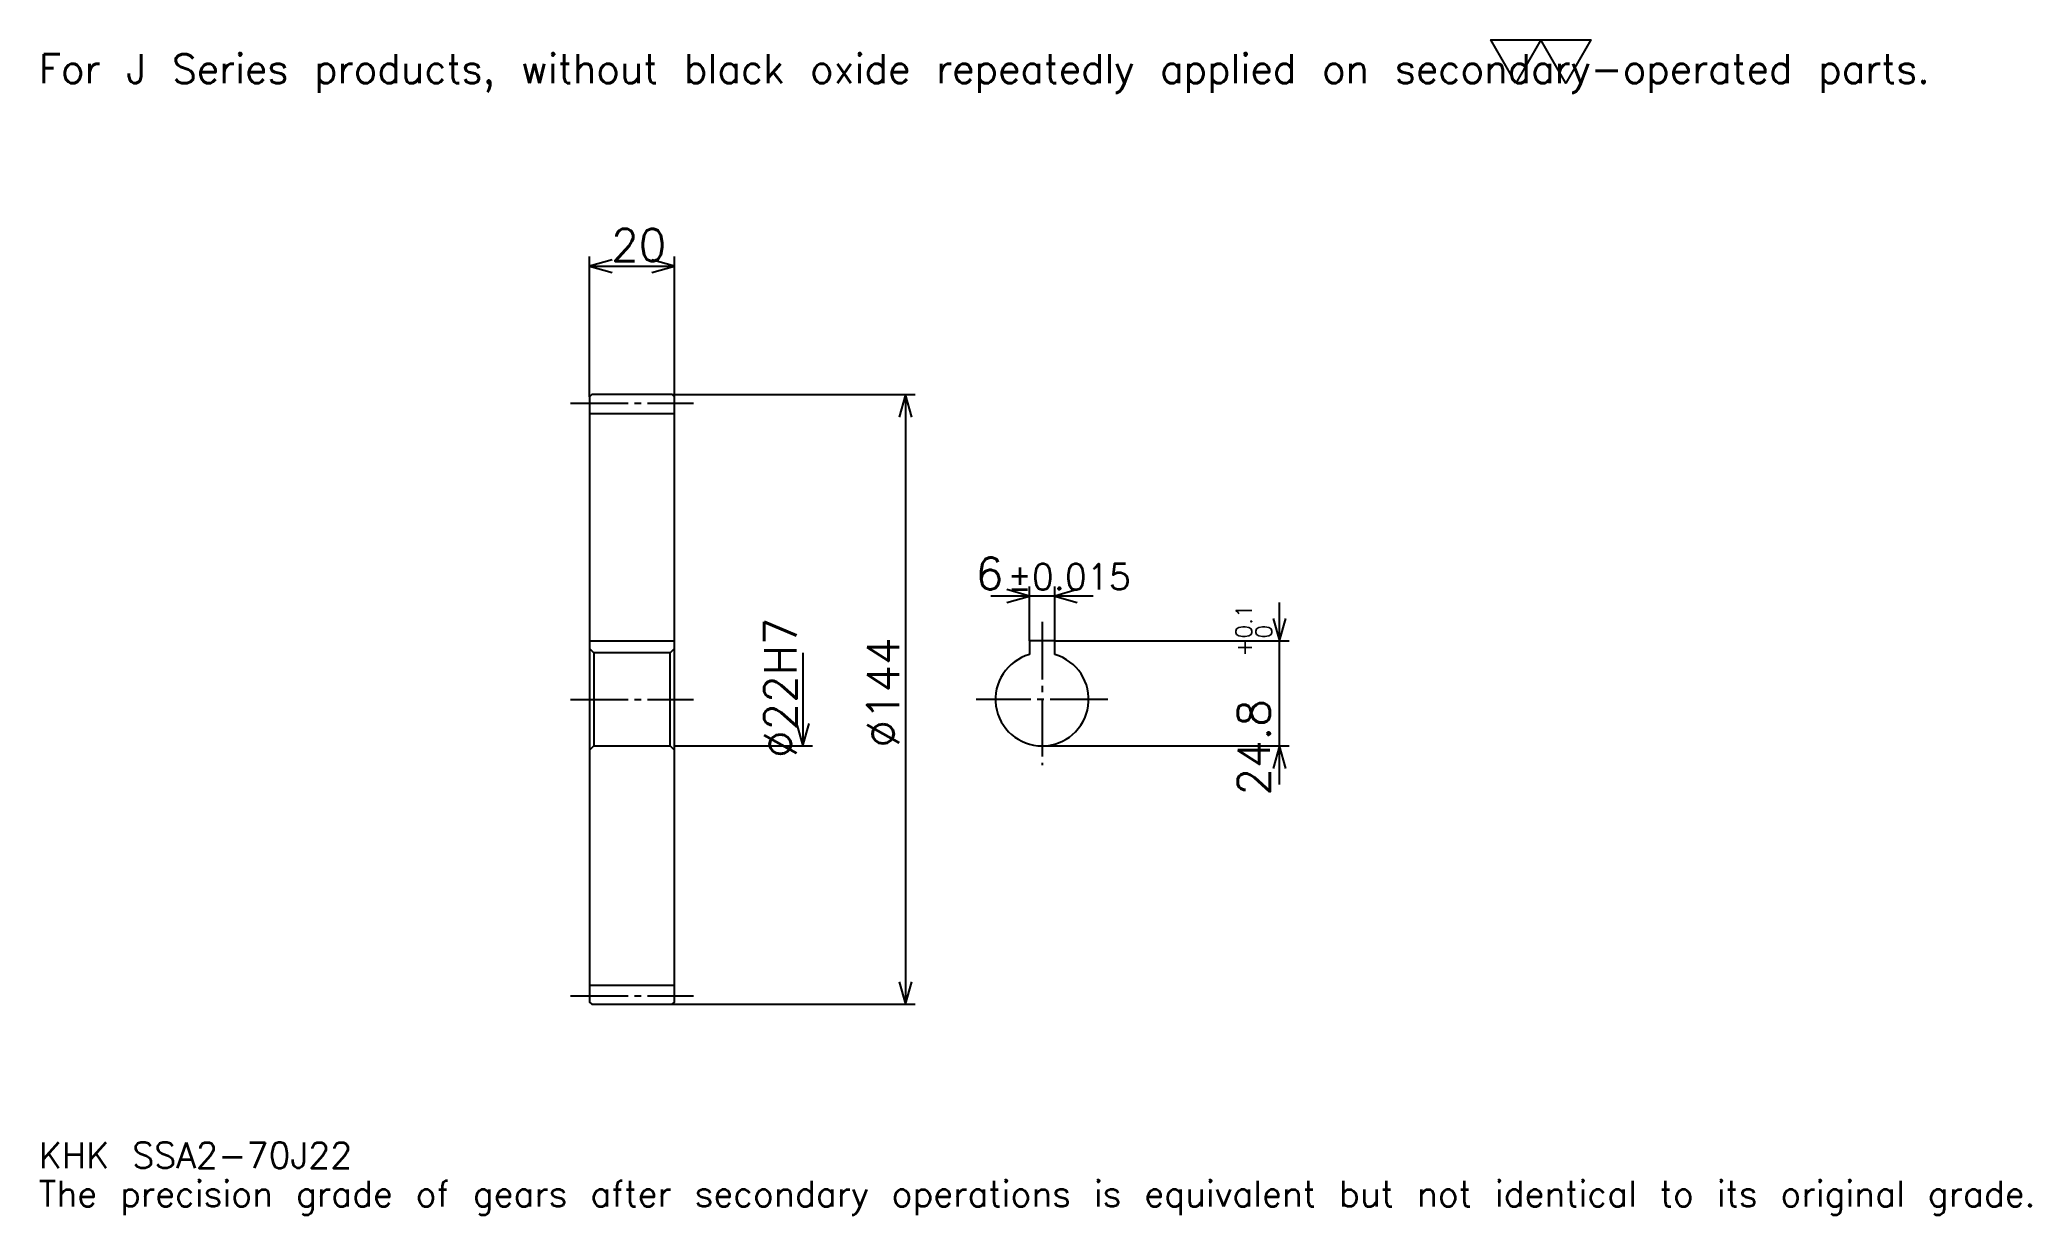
# Model space of a CAD drawing. Extents: x 15 to 486, y 6 to 283.
import ezdxf

# ---------------------------------------------------------------- set-up
doc = ezdxf.new("R2010")
doc.units = 0
doc.linetypes.add('DASHDOT', pattern=[18.195651, 13.646739, -1.516304, 1.516304, -1.516304])
doc.layers.get('0').update_dxf_attribs({"linetype": 'CONTINUOUS'})
doc.layers.add('DASHDOT', color=6, linetype='DASHDOT')
doc.styles.add('KANJI', font='TXT', dxfattribs={"bigfont": 'BIGFONT'})

msp = doc.modelspace()

# ---------------------------------------------------------------- linework, layer by layer
at = {"color": 5}
for p, q in [((145.244568, 199.394028), (145.244568, 231.994568)), ((165.244568, 199.394028), (165.244568, 231.994568)), ((145.244568, 229.720123), (165.244568, 229.720123)), ((145.244568, 198.894028), (145.244568, 199.394028)), ((164.744568, 199.394028), (165.244568, 199.394028)), ((165.244568, 199.394028), (222.105988, 199.394028)), ((165.244568, 198.894028), (165.244568, 199.394028)), ((219.831528, 199.394028), (219.831528, 55.394028)), ((264.157593, 151.808167), (239.96196, 151.808167)), ((249.059784, 141.194031), (249.059784, 154.082611)), ((255.059784, 141.194031), (255.059784, 154.082611)), ((308.130432, 107.296204), (308.130432, 150.291855)), ((255.059784, 141.194031), (310.404907, 141.194031)), ((195.570648, 138.394028), (195.570648, 116.394028)), ((165.244568, 116.394028), (197.845108, 116.394028)), ((252.059784, 116.394028), (310.404907, 116.394028)), ((164.744568, 55.394028), (165.244568, 55.394028)), ((165.244568, 55.394028), (222.105988, 55.394028))]:
    msp.add_line(p, q, dxfattribs=at)
at = {"color": 4}
for p, q in [((145.244568, 194.894028), (165.244568, 194.894028)), ((145.244568, 141.194031), (165.244568, 141.194031)), ((165.244568, 139.394028), (164.244568, 138.394028)), ((145.244568, 115.394028), (146.244568, 116.394028)), ((165.244568, 115.394028), (164.244568, 116.394028)), ((145.244568, 59.894028), (165.244568, 59.894028))]:
    msp.add_line(p, q, dxfattribs=at)
at = {"color": 7}
msp.add_lwpolyline([(363.913055, 272.934784), (357.999481, 283.184998), (381.653809, 283.184998), (375.740234, 272.934784), (369.82663, 283.184998), (363.913055, 272.934784)], dxfattribs=at)
at = {"color": 5}
for points in [[(150.551636, 231.23642), (145.244568, 229.720123), (150.551636, 228.203812)], [(159.9375, 228.203812), (165.244568, 229.720123), (159.9375, 231.23642)], [(221.347839, 194.08696), (219.831528, 199.394028), (218.315216, 194.08696)], [(243.752716, 150.291855), (249.059784, 151.808167), (243.752716, 153.324463)], [(260.366852, 153.324463), (255.059784, 151.808167), (260.366852, 150.291855)], [(306.614136, 146.501099), (308.130432, 141.194031), (309.646729, 146.501099)], [(194.054352, 121.701096), (195.570648, 116.394028), (197.08696, 121.701096)], [(309.646729, 111.08696), (308.130432, 116.394028), (306.614136, 111.08696)], [(218.315216, 60.701096), (219.831528, 55.394028), (221.347839, 60.701096)]]:
    msp.add_lwpolyline(points, dxfattribs=at)
at = {"color": 4}
for points in [[(145.244568, 115.394028), (145.244568, 55.894028), (145.744568, 55.394028), (164.744568, 55.394028), (165.244568, 55.894028), (165.244568, 198.894028), (164.744568, 199.394028), (145.744568, 199.394028), (145.244568, 198.894028), (145.244568, 115.394028)], [(255.059784, 137.977036), (255.059784, 141.194031), (249.059784, 141.194031), (249.059784, 137.977036)], [(145.244568, 139.394028), (146.244568, 138.394028), (146.244568, 116.394028), (164.244568, 116.394028), (164.244568, 138.394028), (146.244568, 138.394028)]]:
    msp.add_lwpolyline(points, dxfattribs=at)
msp.add_arc((252.059784, 127.394028), 11, 105.82662089, 74.17337911, dxfattribs=at)
at = {"layer": 'DASHDOT', "color": 7}
for p, q in [((140.695648, 197.394028), (169.793488, 197.394028)), ((252.059784, 145.742935), (252.059784, 111.845116)), ((140.695648, 127.394028), (169.793488, 127.394028)), ((267.608704, 127.394028), (236.510864, 127.394028)), ((140.695648, 57.394028), (169.793488, 57.394028))]:
    msp.add_line(p, q, dxfattribs=at)

# ---------------------------------------------------------------- texts
at = {"color": 7, "style": 'KANJI'}
for s, height, p in [('For J Series products, without black oxide repeatedly applied on secondary-operated parts.', 6.82337, (15.163043, 272.934784)), ('20', 7.581522, (150.316574, 230.933167)), ('6', 7.581522, (236.410019, 153.324463)), ('%%p0.015', 6.065217, (243.914795, 153.324463)), ('KHK SSA2-70J22', 6.065217, (15.163043, 16.679348)), ('The precision grade of gears after secondary operations is equivalent but not identical to its original grade.', 6.065217, (15.163043, 7.581522))]:
    msp.add_text(s, height=height, dxfattribs=at).set_placement(p)
for s, height, p in [('0.1', 3.790761, (301.610321, 141.757874)), ('%%c22H7', 7.581522, (194.054352, 113.557755)), ('%%c144', 7.581522, (218.315216, 116.021744)), ('+', 3.790761, (301.610321, 137.512222)), ('0', 3.790761, (306.310852, 141.757874)), ('24.8', 7.581522, (305.855957, 104.696396))]:
    msp.add_text(s, height=height, rotation=90, dxfattribs=at).set_placement(p)

doc.saveas('drawing.dxf')
